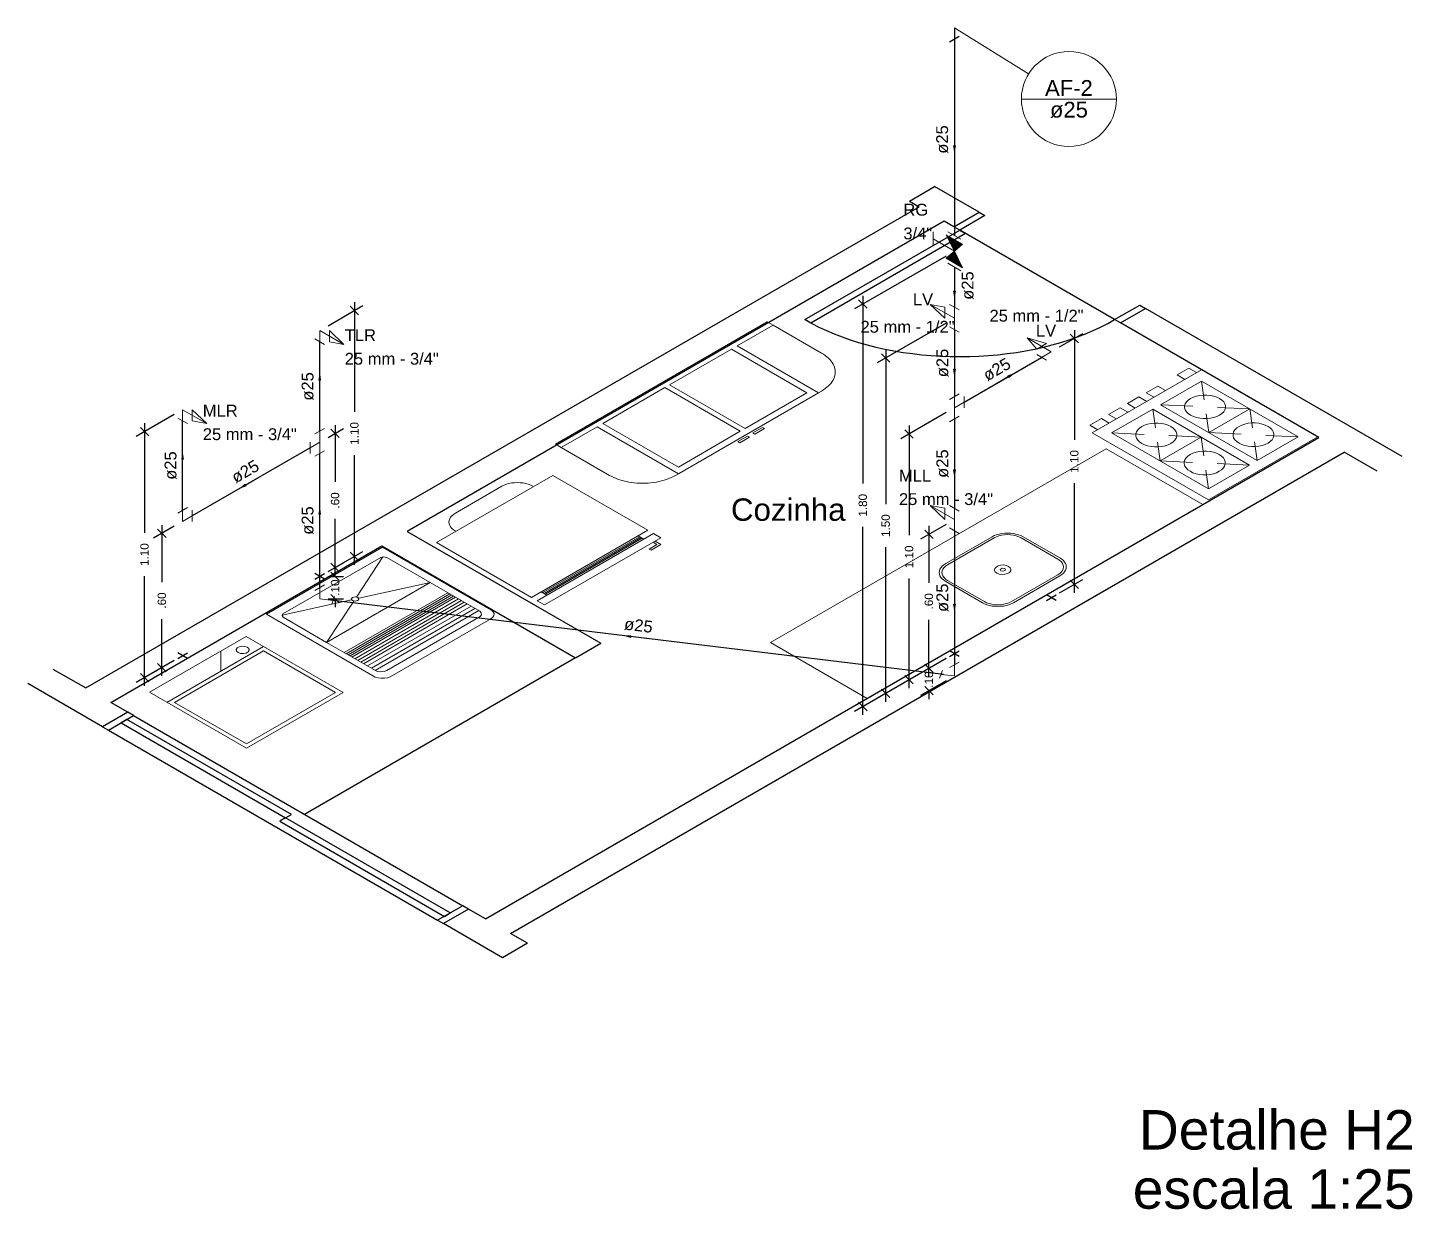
# Model space of a CAD drawing. Header units: inches. Extents: x -21 to 129, y -108 to 34.
# Drawn here: x 32.98 to 39.18, y -60.53 to -55.25 of the extents above; entities that cross this region are included whole.
import ezdxf

# ---------------------------------------------------------------- set-up
doc = ezdxf.new("R2010")
doc.units = ezdxf.units.IN
doc.header["$MEASUREMENT"] = 0
for name, color, linetype, lineweight in [('AF-Colunas', 8, 'Continuous', 30), ('AF-Conexões detalhe', 8, 'Continuous', 20), ('AF-Indicação coluna', 5, 'Continuous', 20), ('AF-Sentido tubo', 8, 'Continuous', 20), ('AF-Textos coluna', 7, 'Continuous', 20), ('AF-Textos conexão', 7, 'Continuous', 20), ('AF-Textos tubo', 7, 'Continuous', 20), ('AF-Tubos detalhe', 170, 'Continuous', 30), ('DI-Títulos', 3, 'Continuous', 30), ('Simbolos', 8, 'Continuous', 20), ('xcota', 1, 'Continuous', 30), ('xEIXO', 3, 'Continuous', 30), ('XJANELAS E PORTAS', 4, 'Continuous', 30), ('xMOVEIS', 253, 'Continuous', 20), ('XPAREDE', 7, 'Continuous', 30), ('xPISO', 4, 'Continuous', 30), ('xTEXTO', 7, 'Continuous', 20)]:
    doc.layers.add(name, color=color, linetype=linetype, lineweight=lineweight)
doc.styles.add('Arial', font='arial.ttf')
doc.dimstyles.new('cota-25', dxfattribs={"dimtxt": 0.0375, "dimasz": 0.0375, "dimexe": 0.0375, "dimexo": 0.0375, "dimgap": 0.05, "dimtad": 0, "dimzin": 4, "dimdsep": 46, "dimtxsty": 'Arial', "dimblk": 'OBLIQUE', "dimcen": 0.0375, "dimdle": 0.0375, "dimclrd": 256, "dimclrt": 4, "dimadec": 0, "dimazin": 1, "dimtfac": 1, "dimtix": 1, "dimtofl": 0, "dimtmove": 0, "dimatfit": 3, "dimfxl": 0, "dimtolj": 1, "dimtzin": 0, "dimlwd": -1, "dimarcsym": 0})

# ---------------------------------------------------------------- blocks, each defined once
blk = doc.blocks.new('_Closed')
at = {"color": 0, "linetype": 'ByBlock', "lineweight": -2}
for p, q in [((-1, 0.166667), (0, 0)), ((-1, 0.166667), (-1, -0.166667)), ((0, 0), (-1, -0.166667)), ((0, 0), (-1, 0))]:
    blk.add_line(p, q, dxfattribs=at)
blk = doc.blocks.new('_Oblique')
at = {"color": 0, "linetype": 'ByBlock', "lineweight": -2}
blk.add_line((-0.5, -0.5), (0.5, 0.5), dxfattribs=at)
blk = doc.blocks.new('*D14')
at = {"layer": 'Defpoints', "color": 0, "transparency": 16777216}
for p in [(34.2889, -57.7003), (34.358, -57.7003), (34.2889, -57.8003)]:
    blk.add_point(p, dxfattribs=at)
at = {"layer": 'xcota', "transparency": 16777216}
for p, q in [((34.358, -57.7003), (34.358, -57.6628)), ((34.358, -57.8003), (34.358, -57.8378))]:
    blk.add_line(p, q, dxfattribs=at)
at = {"layer": 'xcota', "color": 0, "lineweight": -2, "transparency": 16777216}
for p, q in [((34.3264, -57.7003), (34.3955, -57.7003)), ((34.3264, -57.8003), (34.3955, -57.8003))]:
    blk.add_line(p, q, dxfattribs=at)
at = {"layer": 'xcota', "transparency": 16777216, "xscale": 0.0375, "yscale": 0.0375, "zscale": 0.0375}
for p, rotation in [((34.358, -57.7003), 270), ((34.358, -57.8003), 90)]:
    blk.add_blockref('_Oblique', p, dxfattribs=dict(at, rotation=rotation))
at = {"layer": 'xcota', "color": 4, "transparency": 16777216, "insert": (34.358, -57.7503), "char_height": 0.0375, "attachment_point": 5, "rotation": 90, "style": 'Arial'}
blk.add_mtext('\\A1;.10', dxfattribs=at)
blk = doc.blocks.new('*D15')
at = {"layer": 'Defpoints', "color": 0, "transparency": 16777216}
for p in [(34.2889, -57.1003), (34.358, -57.0604), (34.2889, -57.7003)]:
    blk.add_point(p, dxfattribs=at)
at = {"layer": 'xcota', "color": 0, "lineweight": -2, "transparency": 16777216}
for p, q in [((34.3264, -57.0787), (34.3955, -57.0388)), ((34.3264, -57.6787), (34.3955, -57.6388))]:
    blk.add_line(p, q, dxfattribs=at)
at = {"layer": 'xcota', "transparency": 16777216}
for p, q in [((34.358, -57.0229), (34.358, -57.2776)), ((34.358, -57.6979), (34.358, -57.4432))]:
    blk.add_line(p, q, dxfattribs=at)
at = {"layer": 'xcota', "transparency": 16777216, "xscale": 0.0375, "yscale": 0.0375, "zscale": 0.0375}
for p, rotation in [((34.358, -57.0604), 90), ((34.358, -57.6604), 270)]:
    blk.add_blockref('_Oblique', p, dxfattribs=dict(at, rotation=rotation))
at = {"layer": 'xcota', "color": 4, "transparency": 16777216, "insert": (34.358, -57.3604), "char_height": 0.0375, "attachment_point": 5, "rotation": 90, "style": 'Arial'}
blk.add_mtext('\\A1;.60', dxfattribs=at)
blk = doc.blocks.new('*D16')
at = {"layer": 'Defpoints', "color": 0, "transparency": 16777216}
for p in [(34.4443, -56.5106), (34.2889, -56.6003), (34.2889, -57.7003)]:
    blk.add_point(p, dxfattribs=at)
at = {"layer": 'xcota', "color": 0, "lineweight": -2, "transparency": 16777216}
for p, q in [((34.3264, -56.5787), (34.4818, -56.4889)), ((34.3264, -57.6787), (34.4818, -57.5889))]:
    blk.add_line(p, q, dxfattribs=at)
at = {"layer": 'xcota', "transparency": 16777216}
for p, q in [((34.4443, -56.4731), (34.4443, -56.9637)), ((34.4443, -57.6481), (34.4443, -57.1575))]:
    blk.add_line(p, q, dxfattribs=at)
at = {"layer": 'xcota', "transparency": 16777216, "xscale": 0.0375, "yscale": 0.0375, "zscale": 0.0375}
for p, rotation in [((34.4443, -56.5106), 90), ((34.4443, -57.6106), 270)]:
    blk.add_blockref('_Oblique', p, dxfattribs=dict(at, rotation=rotation))
at = {"layer": 'xcota', "color": 4, "transparency": 16777216, "insert": (34.4443, -57.0606), "char_height": 0.0375, "attachment_point": 5, "rotation": 90, "style": 'Arial'}
blk.add_mtext('\\A1;1.10', dxfattribs=at)
blk = doc.blocks.new('*D17')
at = {"layer": 'Defpoints', "color": 0, "transparency": 16777216}
for p in [(33.6757, -57.4543), (33.5826, -57.5081), (33.6757, -58.0543)]:
    blk.add_point(p, dxfattribs=at)
at = {"layer": 'xcota', "color": 0, "lineweight": -2, "transparency": 16777216}
for p, q in [((33.6382, -57.476), (33.5451, -57.5298)), ((33.6382, -58.076), (33.5451, -58.1298))]:
    blk.add_line(p, q, dxfattribs=at)
at = {"layer": 'xcota', "transparency": 16777216}
for p, q in [((33.5826, -57.4706), (33.5826, -57.7253)), ((33.5826, -58.1456), (33.5826, -57.8909))]:
    blk.add_line(p, q, dxfattribs=at)
at = {"layer": 'xcota', "transparency": 16777216, "xscale": 0.0375, "yscale": 0.0375, "zscale": 0.0375}
for p, rotation in [((33.5826, -57.5081), 90), ((33.5826, -58.1081), 270)]:
    blk.add_blockref('_Oblique', p, dxfattribs=dict(at, rotation=rotation))
at = {"layer": 'xcota', "color": 4, "transparency": 16777216, "insert": (33.5826, -57.8081), "char_height": 0.0375, "attachment_point": 5, "rotation": 90, "style": 'Arial'}
blk.add_mtext('\\A1;.60', dxfattribs=at)
blk = doc.blocks.new('*D18')
at = {"layer": 'Defpoints', "color": 0, "transparency": 16777216}
for p in [(33.6757, -56.9543), (33.5053, -57.0528), (33.6757, -58.0543)]:
    blk.add_point(p, dxfattribs=at)
at = {"layer": 'xcota', "color": 0, "lineweight": -2, "transparency": 16777216}
for p, q in [((33.6382, -56.976), (33.4678, -57.0744)), ((33.6382, -58.076), (33.4678, -58.1744))]:
    blk.add_line(p, q, dxfattribs=at)
at = {"layer": 'xcota', "transparency": 16777216}
for p, q in [((33.5053, -57.0153), (33.5053, -57.5059)), ((33.5053, -58.1902), (33.5053, -57.6996))]:
    blk.add_line(p, q, dxfattribs=at)
at = {"layer": 'xcota', "transparency": 16777216, "xscale": 0.0375, "yscale": 0.0375, "zscale": 0.0375}
for p, rotation in [((33.5053, -57.0528), 90), ((33.5053, -58.1527), 270)]:
    blk.add_blockref('_Oblique', p, dxfattribs=dict(at, rotation=rotation))
at = {"layer": 'xcota', "color": 4, "transparency": 16777216, "insert": (33.5053, -57.6027), "char_height": 0.0375, "attachment_point": 5, "rotation": 90, "style": 'Arial'}
blk.add_mtext('\\A1;1.10', dxfattribs=at)
blk = doc.blocks.new('*D19')
at = {"layer": 'Defpoints', "color": 0, "transparency": 16777216}
for p in [(37.6655, -56.6359), (37.562, -56.6956), (37.562, -57.7956)]:
    blk.add_point(p, dxfattribs=at)
at = {"layer": 'xcota', "color": 0, "lineweight": -2, "transparency": 16777216}
for p, q in [((37.5995, -56.6739), (37.703, -56.6142)), ((37.5995, -57.7739), (37.703, -57.7142))]:
    blk.add_line(p, q, dxfattribs=at)
at = {"layer": 'xcota', "transparency": 16777216}
for p, q in [((37.6655, -56.5984), (37.6655, -57.089)), ((37.6655, -57.7734), (37.6655, -57.2827))]:
    blk.add_line(p, q, dxfattribs=at)
at = {"layer": 'xcota', "transparency": 16777216, "xscale": 0.0375, "yscale": 0.0375, "zscale": 0.0375}
for p, rotation in [((37.6655, -56.6359), 90), ((37.6655, -57.7359), 270)]:
    blk.add_blockref('_Oblique', p, dxfattribs=dict(at, rotation=rotation))
at = {"layer": 'xcota', "color": 4, "transparency": 16777216, "insert": (37.6655, -57.1859), "char_height": 0.0375, "attachment_point": 5, "rotation": 90, "style": 'Arial'}
blk.add_mtext('\\A1;1.10', dxfattribs=at)
blk = doc.blocks.new('*D20')
at = {"layer": 'Defpoints', "color": 0, "transparency": 16777216}
for p in [(37.1289, -58.0455), (37.0146, -58.1115), (37.1289, -58.1456)]:
    blk.add_point(p, dxfattribs=at)
at = {"layer": 'xcota', "color": 0, "lineweight": -2, "transparency": 16777216}
for p, q in [((37.0914, -58.0672), (36.9771, -58.1332)), ((37.0914, -58.1673), (36.9771, -58.2333))]:
    blk.add_line(p, q, dxfattribs=at)
at = {"layer": 'xcota', "transparency": 16777216}
for p, q in [((37.0146, -58.1115), (37.0146, -58.074)), ((37.0146, -58.2116), (37.0146, -58.2491))]:
    blk.add_line(p, q, dxfattribs=at)
at = {"layer": 'xcota', "transparency": 16777216, "xscale": 0.0375, "yscale": 0.0375, "zscale": 0.0375}
for p, rotation in [((37.0146, -58.1115), 270), ((37.0146, -58.2116), 90)]:
    blk.add_blockref('_Oblique', p, dxfattribs=dict(at, rotation=rotation))
at = {"layer": 'xcota', "color": 4, "transparency": 16777216, "insert": (37.0146, -58.1616), "char_height": 0.0375, "attachment_point": 5, "rotation": 90, "style": 'Arial'}
blk.add_mtext('\\A1;.10', dxfattribs=at)
blk = doc.blocks.new('*D21')
at = {"layer": 'Defpoints', "color": 0, "transparency": 16777216}
for p in [(37.1289, -57.4456), (37.0146, -57.5116), (37.1289, -58.0455)]:
    blk.add_point(p, dxfattribs=at)
at = {"layer": 'xcota', "color": 0, "lineweight": -2, "transparency": 16777216}
for p, q in [((37.0914, -57.4673), (36.9771, -57.5333)), ((37.0914, -58.0672), (36.9771, -58.1332))]:
    blk.add_line(p, q, dxfattribs=at)
at = {"layer": 'xcota', "transparency": 16777216}
for p, q in [((37.0146, -57.4741), (37.0146, -57.7288)), ((37.0146, -58.149), (37.0146, -57.8944))]:
    blk.add_line(p, q, dxfattribs=at)
at = {"layer": 'xcota', "transparency": 16777216, "xscale": 0.0375, "yscale": 0.0375, "zscale": 0.0375}
for p, rotation in [((37.0146, -57.5116), 90), ((37.0146, -58.1115), 270)]:
    blk.add_blockref('_Oblique', p, dxfattribs=dict(at, rotation=rotation))
at = {"layer": 'xcota', "color": 4, "transparency": 16777216, "insert": (37.0146, -57.8116), "char_height": 0.0375, "attachment_point": 5, "rotation": 90, "style": 'Arial'}
blk.add_mtext('\\A1;.60', dxfattribs=at)
blk = doc.blocks.new('*D22')
at = {"layer": 'Defpoints', "color": 0, "transparency": 16777216}
for p in [(37.1289, -56.9456), (36.9261, -57.0627), (37.1287, -58.0457)]:
    blk.add_point(p, dxfattribs=at)
at = {"layer": 'xcota', "color": 0, "lineweight": -2, "transparency": 16777216}
for p, q in [((37.0914, -56.9673), (36.8886, -57.0844)), ((37.0912, -58.0673), (36.8886, -58.1843))]:
    blk.add_line(p, q, dxfattribs=at)
at = {"layer": 'xcota', "transparency": 16777216}
for p, q in [((36.9261, -57.0252), (36.9261, -57.5158)), ((36.9261, -58.2002), (36.9261, -57.7096))]:
    blk.add_line(p, q, dxfattribs=at)
at = {"layer": 'xcota', "transparency": 16777216, "xscale": 0.0375, "yscale": 0.0375, "zscale": 0.0375}
for p, rotation in [((36.9261, -57.0627), 90), ((36.9261, -58.1627), 270)]:
    blk.add_blockref('_Oblique', p, dxfattribs=dict(at, rotation=rotation))
at = {"layer": 'xcota', "color": 4, "transparency": 16777216, "insert": (36.9261, -57.6127), "char_height": 0.0375, "attachment_point": 5, "rotation": 90, "style": 'Arial'}
blk.add_mtext('\\A1;1.10', dxfattribs=at)
blk = doc.blocks.new('*D23')
at = {"layer": 'Defpoints', "color": 0, "transparency": 16777216}
for p in [(37.1289, -56.5456), (36.8214, -56.7232), (37.1287, -58.0457)]:
    blk.add_point(p, dxfattribs=at)
at = {"layer": 'xcota', "color": 0, "lineweight": -2, "transparency": 16777216}
for p, q in [((37.0914, -56.5673), (36.7839, -56.7449)), ((37.0912, -58.0673), (36.7839, -58.2448))]:
    blk.add_line(p, q, dxfattribs=at)
at = {"layer": 'xcota', "transparency": 16777216}
for p, q in [((36.8214, -56.6857), (36.8214, -57.3763)), ((36.8214, -58.2607), (36.8214, -57.5701))]:
    blk.add_line(p, q, dxfattribs=at)
at = {"layer": 'xcota', "transparency": 16777216, "xscale": 0.0375, "yscale": 0.0375, "zscale": 0.0375}
for p, rotation in [((36.8214, -56.7232), 90), ((36.8214, -58.2232), 270)]:
    blk.add_blockref('_Oblique', p, dxfattribs=dict(at, rotation=rotation))
at = {"layer": 'xcota', "color": 4, "transparency": 16777216, "insert": (36.8214, -57.4732), "char_height": 0.0375, "attachment_point": 5, "rotation": 90, "style": 'Arial'}
blk.add_mtext('\\A1;1.50', dxfattribs=at)
blk = doc.blocks.new('*D24')
at = {"layer": 'Defpoints', "color": 0, "transparency": 16777216}
for p in [(37.1287, -56.2455), (36.7191, -56.482), (37.129, -58.0456)]:
    blk.add_point(p, dxfattribs=at)
at = {"layer": 'xcota', "color": 0, "lineweight": -2, "transparency": 16777216}
for p, q in [((37.0912, -56.2672), (36.6816, -56.5037)), ((37.0915, -58.0672), (36.6816, -58.3039))]:
    blk.add_line(p, q, dxfattribs=at)
at = {"layer": 'xcota', "transparency": 16777216}
for p, q in [((36.7191, -56.4445), (36.7191, -57.2853)), ((36.7191, -58.3197), (36.7191, -57.479))]:
    blk.add_line(p, q, dxfattribs=at)
at = {"layer": 'xcota', "transparency": 16777216, "xscale": 0.0375, "yscale": 0.0375, "zscale": 0.0375}
for p, rotation in [((36.7191, -56.482), 90), ((36.7191, -58.2822), 270)]:
    blk.add_blockref('_Oblique', p, dxfattribs=dict(at, rotation=rotation))
at = {"layer": 'xcota', "color": 4, "transparency": 16777216, "insert": (36.7191, -57.3821), "char_height": 0.0375, "attachment_point": 5, "rotation": 90, "style": 'Arial'}
blk.add_mtext('\\A1;1.80', dxfattribs=at)

msp = doc.modelspace()

# ---------------------------------------------------------------- hatches: boundary and pattern name
at = {"layer": 'Simbolos', "linetype": 'Continuous'}
for points in [[(37.1653, -56.2141), (37.0925, -56.1721), (37.1287, -56.2455)], [(37.1287, -56.2455), (37.1653, -56.3191), (37.0925, -56.2771)]]:
    msp.add_hatch(color=256, dxfattribs=at).paths.add_polyline_path(points)

# ---------------------------------------------------------------- linework, layer by layer
at = {"layer": 'AF-Colunas', "linetype": 'Continuous'}
for p, q in [((37.1288, -55.2456), (37.1288, -55.2956)), ((37.1072, -55.3081), (37.1505, -55.2831))]:
    msp.add_line(p, q, dxfattribs=at)
at = {"layer": 'AF-Conexões detalhe', "linetype": 'Continuous'}
for p, q in [((37.1289, -56.5456), (37.0207, -56.4831)), ((37.0856, -56.4956), (37.0207, -56.4831)), ((37.0856, -56.5456), (37.0207, -56.4831)), ((37.0856, -56.4956), (37.0856, -56.5456)), ((37.1506, -56.5081), (37.1073, -56.4831)), ((37.1289, -56.5456), (37.1289, -56.4956)), ((37.1289, -56.5456), (37.1289, -56.5956)), ((34.2889, -56.6003), (34.2889, -56.6503)), ((34.2889, -56.6003), (34.3971, -56.6628)), ((34.3322, -56.6003), (34.3322, -56.6503)), ((34.3322, -56.6003), (34.3971, -56.6628)), ((37.1506, -56.6081), (37.1073, -56.5831)), ((34.3105, -56.6628), (34.2672, -56.6378)), ((34.3322, -56.6503), (34.3971, -56.6628)), ((37.562, -56.6956), (37.4538, -56.6331)), ((37.4972, -56.683), (37.4538, -56.6331)), ((37.5405, -56.658), (37.4538, -56.6331)), ((37.4972, -56.683), (37.5405, -56.658)), ((37.4971, -56.7081), (37.5404, -56.7331)), ((37.562, -56.6956), (37.5187, -56.7206)), ((37.1073, -56.9081), (37.1506, -56.8831)), ((37.1289, -56.9456), (37.1289, -56.8956)), ((37.1289, -56.9456), (37.1722, -56.9206)), ((37.1722, -56.8956), (37.1722, -56.9456)), ((33.6974, -57.0168), (33.6541, -56.9918)), ((33.6757, -56.9543), (33.6757, -57.0043)), ((33.6757, -56.9543), (33.784, -57.0168)), ((33.719, -56.9543), (33.719, -57.0043)), ((33.719, -56.9543), (33.784, -57.0168)), ((37.1073, -57.0081), (37.1506, -56.9831)), ((37.1289, -56.9456), (37.1289, -56.9956)), ((33.719, -57.0043), (33.784, -57.0168)), ((34.2672, -57.0628), (34.3105, -57.0378)), ((34.2889, -57.1003), (34.2889, -57.0503)), ((34.2456, -57.1003), (34.2456, -57.1503)), ((34.2889, -57.1003), (34.2456, -57.1253)), ((34.2889, -57.1003), (34.2889, -57.1503)), ((34.2672, -57.1628), (34.3105, -57.1378)), ((33.6541, -57.4168), (33.6974, -57.3918)), ((33.6757, -57.4543), (33.6757, -57.4043)), ((33.719, -57.4043), (33.719, -57.4543)), ((37.1289, -57.4456), (37.0207, -57.3831)), ((37.0856, -57.3956), (37.0207, -57.3831)), ((37.0856, -57.4456), (37.0207, -57.3831)), ((37.0856, -57.3956), (37.0856, -57.4456)), ((37.1506, -57.4081), (37.1073, -57.3831)), ((37.1289, -57.4456), (37.1289, -57.3956)), ((33.6757, -57.4543), (33.719, -57.4293)), ((37.1506, -57.5081), (37.1073, -57.4831)), ((37.1289, -57.4456), (37.1289, -57.4956)), ((34.2672, -57.7628), (34.3105, -57.7378)), ((34.2889, -57.8003), (34.2889, -57.7503)), ((34.2889, -57.8003), (34.3488, -57.8076)), ((34.3551, -57.7903), (34.3425, -57.8249)), ((37.1073, -58.1081), (37.1506, -58.0831)), ((37.1289, -58.1456), (37.1289, -58.0956)), ((37.0627, -58.1557), (37.0753, -58.1211)), ((37.1289, -58.1456), (37.069, -58.1384))]:
    msp.add_line(p, q, dxfattribs=at)
at = {"layer": 'AF-Indicação coluna'}
for p, q in [((37.1288, -55.2456), (37.4607, -55.4523)), ((37.4286, -55.5646), (37.8536, -55.5646))]:
    msp.add_line(p, q, dxfattribs=at)
msp.add_circle((37.6411, -55.5646), 0.2125, dxfattribs=at)
at = {"layer": 'AF-Sentido tubo'}
for points in [[(37.1289, -55.7736), (37.1289, -55.6927)], [(37.1289, -56.4236), (37.1289, -56.3427)], [(37.1289, -56.7736), (37.1289, -56.6927)], [(37.3697, -56.8066), (37.2996, -56.8471)], [(34.2889, -56.8224), (34.2889, -56.9033)], [(33.6757, -57.1764), (33.6757, -57.2573)], [(37.1289, -57.2236), (37.1289, -57.1427)], [(33.9581, -57.2913), (34.0282, -57.2509)], [(34.2889, -57.4224), (34.2889, -57.5033)], [(37.1289, -57.8236), (37.1289, -57.7427)], [(35.6811, -57.9696), (35.7615, -57.9794)]]:
    msp.add_lwpolyline(points, dxfattribs=at)
at = {"layer": 'AF-Tubos detalhe'}
for p, q in [((37.1288, -55.2956), (37.1289, -56.1749)), ((37.1289, -56.3164), (37.1289, -56.4956)), ((37.1289, -56.5956), (37.1289, -56.8956)), ((34.2889, -57.0503), (34.2889, -56.6503)), ((37.1722, -56.9206), (37.5187, -56.7206)), ((33.6757, -57.4043), (33.6757, -57.0043)), ((37.1289, -56.9956), (37.1289, -57.3956)), ((34.2456, -57.1253), (33.719, -57.4293)), ((34.2889, -57.7503), (34.2889, -57.1503)), ((37.1289, -57.4956), (37.1289, -58.0956)), ((37.0793, -58.1396), (34.3385, -57.8064))]:
    msp.add_line(p, q, dxfattribs=at)
at = {"layer": 'Simbolos'}
for p, q in [((37.0337, -56.2221), (37.0337, -56.1591)), ((37.1653, -56.2141), (37.0925, -56.1721)), ((37.0925, -56.1721), (37.1289, -56.2456)), ((37.1582, -56.1918), (37.0999, -56.1581)), ((37.1287, -56.2455), (37.0337, -56.1906)), ((37.0925, -56.2771), (37.1287, -56.2455)), ((37.1653, -56.2141), (37.1287, -56.2455)), ((37.1653, -56.3191), (37.1287, -56.2455)), ((37.1653, -56.3191), (37.0925, -56.2771)), ((37.1582, -56.3333), (37.0999, -56.2996))]:
    msp.add_line(p, q, dxfattribs=at)
at = {"layer": 'xEIXO'}
for p, q in [((34.2668, -57.7131), (34.3105, -57.6878)), ((34.3105, -57.7128), (34.2673, -57.6878)), ((37.5404, -57.8081), (37.5836, -57.7831)), ((37.5836, -57.8081), (37.5404, -57.7831)), ((33.6536, -58.0671), (33.6974, -58.0418)), ((33.6974, -58.0668), (33.6541, -58.0418)), ((37.1069, -58.0583), (37.1506, -58.0331)), ((37.1506, -58.0581), (37.1074, -58.0331))]:
    msp.add_line(p, q, dxfattribs=at)
at = {"layer": 'XJANELAS E PORTAS'}
for p, q in [((33.4562, -58.3231), (34.9289, -59.1733)), ((33.3437, -58.3881), (34.8164, -59.2383))]:
    msp.add_line(p, q, dxfattribs=at)
for points in [[(37.2394, -56.0713), (37.2654, -56.0863), (37.1529, -56.1513), (37.1269, -56.1363)], [(37.8717, -56.5663), (37.8457, -56.5513), (37.9582, -56.4863), (37.9842, -56.5013)], [(36.4599, -56.5513), (36.4907, -56.5686), (36.5229, -56.5848), (36.5562, -56.6001), (36.5907, -56.6148), (36.6264, -56.6286), (36.6629, -56.6413), (36.7004, -56.6531), (36.7387, -56.6641), (36.7779, -56.6741), (36.8177, -56.6831), (36.8582, -56.6908), (36.8992, -56.6978), (36.9407, -56.7036), (36.9827, -56.7086), (37.0249, -56.7123), (37.0674, -56.7148), (37.1102, -56.7166), (37.1529, -56.7171), (37.1957, -56.7166), (37.2382, -56.7148), (37.2807, -56.7123), (37.3229, -56.7086), (37.3649, -56.7036), (37.4064, -56.6978), (37.4474, -56.6908), (37.4879, -56.6831), (37.5279, -56.6741), (37.5669, -56.6641), (37.6054, -56.6531), (37.6429, -56.6413), (37.6794, -56.6286), (37.7149, -56.6148), (37.7494, -56.6001), (37.7827, -56.5848), (37.8149, -56.5686), (37.8457, -56.5513)], [(33.3177, -58.3731), (33.3437, -58.3881), (33.4562, -58.3231), (33.4302, -58.3081)], [(34.9549, -59.1883), (34.9289, -59.1733), (34.8164, -59.2383), (34.8422, -59.2533)]]:
    msp.add_lwpolyline(points, dxfattribs=at)
for points in [[(37.1529, -56.1513), (37.1789, -56.1663), (36.4857, -56.5666), (36.4597, -56.5516), (37.1529, -56.1513), (37.1529, -56.1513)], [(33.3999, -58.3556), (34.1364, -58.7808), (34.1624, -58.7658), (33.4259, -58.3406), (33.3999, -58.3556), (33.3999, -58.3556)], [(34.1104, -58.7958), (34.8467, -59.2208), (34.8727, -59.2058), (34.1364, -58.7808), (34.1104, -58.7958), (34.1104, -58.7958)]]:
    msp.add_lwpolyline(points, close=True, dxfattribs=at)
at = {"layer": 'xMOVEIS'}
for p, q in [((35.3437, -57.1083), (36.2917, -56.5611)), ((36.3177, -56.5761), (36.2917, -56.5611)), ((36.3177, -56.5761), (36.1574, -56.6686)), ((36.3177, -56.5761), (36.5342, -56.7011)), ((36.1314, -56.6836), (35.8542, -56.8436)), ((36.4692, -56.8786), (36.1314, -56.6836)), ((36.5212, -56.8786), (36.1574, -56.6686)), ((38.2342, -56.7761), (37.7457, -57.0581)), ((38.1777, -56.7686), (38.1259, -56.7986)), ((38.1604, -56.8186), (38.1259, -56.7986)), ((38.2124, -56.7886), (38.1777, -56.7686)), ((38.7542, -57.0763), (38.2342, -56.7761)), ((35.8329, -56.8558), (35.5559, -57.0158)), ((36.1707, -57.0508), (35.8329, -56.8558)), ((36.1919, -57.0386), (35.8542, -56.8436)), ((36.5212, -56.8786), (36.5342, -56.8711)), ((38.0384, -56.8491), (37.9864, -56.8791)), ((38.0729, -56.8691), (38.0384, -56.8491)), ((38.2342, -56.8261), (38.0504, -56.9321)), ((38.6672, -57.0761), (38.2342, -56.8261)), ((38.2342, -56.8261), (38.2462, -56.9101)), ((36.5212, -56.8786), (35.8937, -57.2408)), ((36.1919, -57.0386), (36.4692, -56.8786)), ((37.9547, -56.8973), (37.9029, -56.9273)), ((37.9374, -56.9473), (37.9029, -56.9273)), ((37.9894, -56.9173), (37.9547, -56.8973)), ((38.0209, -56.8991), (37.9864, -56.8791)), ((38.0504, -56.9321), (38.4834, -57.1821)), ((38.1959, -56.9391), (38.0504, -56.9321)), ((37.7872, -56.9941), (37.7352, -57.0241)), ((37.8219, -57.0141), (37.7872, -56.9941)), ((37.8707, -56.9458), (37.8189, -56.9758)), ((37.8534, -56.9958), (37.8189, -56.9758)), ((38.0159, -56.9521), (37.8322, -57.0581)), ((37.9054, -56.9658), (37.8707, -56.9458)), ((38.0159, -56.9521), (38.4489, -57.2021)), ((38.0159, -56.9521), (38.0284, -57.0358)), ((38.2552, -56.9733), (38.2669, -57.0571)), ((38.2669, -57.0571), (38.4507, -56.9511)), ((38.4507, -56.9511), (38.3054, -56.9443)), ((38.4627, -57.0351), (38.4507, -56.9511)), ((35.3697, -57.1233), (35.5299, -57.0308)), ((35.8937, -57.2408), (35.5299, -57.0308)), ((35.8937, -57.2108), (35.5559, -57.0158)), ((35.8937, -57.2108), (36.1707, -57.0508)), ((37.7699, -57.0441), (37.7352, -57.0241)), ((38.2669, -57.0571), (38.4124, -57.0641)), ((35.3437, -57.1083), (35.3697, -57.1233)), ((38.2657, -57.3583), (37.7457, -57.0581)), ((38.2652, -57.3081), (37.8322, -57.0581)), ((37.9777, -57.0651), (37.8322, -57.0581)), ((38.0369, -57.0993), (38.0487, -57.1831)), ((38.0487, -57.1831), (38.2324, -57.0771)), ((38.2324, -57.0771), (38.0877, -57.0701)), ((38.2449, -57.1608), (38.2324, -57.0771)), ((38.2657, -57.3583), (38.7542, -57.0763)), ((38.4834, -57.1821), (38.4717, -57.0983)), ((38.4834, -57.1821), (38.6672, -57.0761)), ((38.5219, -57.0693), (38.6672, -57.0761)), ((35.3697, -57.1233), (35.5862, -57.2483)), ((37.8072, -57.1291), (36.3059, -57.9958)), ((38.2402, -57.3791), (37.8072, -57.1291)), ((35.8937, -57.2408), (35.8807, -57.2483)), ((38.0487, -57.1831), (38.1942, -57.1901)), ((38.2652, -57.3081), (38.2537, -57.2243)), ((38.2652, -57.3081), (38.4489, -57.2021)), ((38.3042, -57.1951), (38.4489, -57.2021)), ((34.8119, -57.5488), (35.3319, -57.2486)), ((34.8959, -57.4173), (35.1042, -57.2971)), ((35.3319, -57.2486), (35.7564, -57.4936)), ((35.2364, -57.7938), (34.8119, -57.5488)), ((34.8987, -57.4988), (34.8959, -57.4973)), ((35.7564, -57.4936), (35.2364, -57.7938)), ((35.7824, -57.5086), (35.2624, -57.8088)), ((35.7199, -57.5226), (35.2867, -57.7728)), ((35.7262, -57.5261), (35.2927, -57.7763)), ((35.8152, -57.5276), (35.2952, -57.8278)), ((35.7322, -57.5296), (35.2987, -57.7798)), ((35.7132, -57.5186), (35.7392, -57.5336)), ((35.7979, -57.5576), (35.7807, -57.5476)), ((35.7824, -57.5086), (35.8152, -57.5276)), ((35.7892, -57.5426), (35.8152, -57.5576)), ((37.2974, -57.5228), (37.0897, -57.6428)), ((37.3062, -57.5278), (37.0982, -57.6478)), ((37.5919, -57.6228), (37.4274, -57.5278)), ((37.6007, -57.6178), (37.4359, -57.5228)), ((34.0504, -57.8696), (34.5699, -57.5696)), ((34.5717, -57.6131), (34.4534, -57.7923)), ((34.5699, -57.5696), (35.0574, -57.8511)), ((35.7632, -57.5776), (35.7979, -57.5576)), ((35.7719, -57.5826), (35.7632, -57.5776)), ((35.8152, -57.5576), (35.7719, -57.5826)), ((34.4639, -57.7978), (34.7829, -57.7276)), ((37.0897, -57.7228), (37.2542, -57.8178)), ((37.0982, -57.7178), (37.2629, -57.8128)), ((37.3842, -57.8128), (37.5919, -57.6928)), ((37.3927, -57.8178), (37.6007, -57.6978)), ((34.8622, -57.7733), (34.3989, -58.0408)), ((34.8709, -57.7783), (34.4074, -58.0458)), ((34.8794, -57.7833), (34.4162, -58.0508)), ((34.8882, -57.7883), (34.4249, -58.0558)), ((34.8969, -57.7933), (34.4334, -58.0608)), ((35.3057, -57.7838), (35.2797, -57.7688)), ((34.1204, -57.8731), (34.4317, -57.8048)), ((34.4414, -57.8108), (34.3197, -57.9951)), ((34.9099, -57.8008), (34.4464, -58.0683)), ((34.9229, -57.8083), (34.4594, -58.0758)), ((34.9359, -57.8158), (34.4724, -58.0833)), ((34.9489, -57.8233), (34.4854, -58.0908)), ((34.9662, -57.8333), (34.5027, -58.1008)), ((34.9834, -57.8433), (34.5202, -58.1108)), ((35.0007, -57.8533), (34.5374, -58.1208)), ((35.2952, -57.8278), (35.2624, -57.8088)), ((34.5369, -58.1506), (34.0504, -57.8696)), ((35.0549, -57.8896), (34.6049, -58.1493)), ((33.5272, -58.2186), (33.9602, -57.9686)), ((33.9602, -57.9686), (34.3937, -58.2188)), ((33.8459, -58.0346), (33.8459, -58.1246)), ((34.0382, -58.0336), (34.3589, -58.2188)), ((36.3059, -57.9958), (36.7389, -58.2458)), ((33.5272, -58.2186), (33.9607, -58.4688)), ((33.9607, -58.4688), (34.3937, -58.2188)), ((33.9607, -58.4488), (34.3589, -58.2188)), ((33.6399, -58.2636), (33.9607, -58.4488))]:
    msp.add_line(p, q, dxfattribs=at)
for points in [[(36.5342, -56.8711), (36.5427, -56.8658), (36.5507, -56.8603), (36.5582, -56.8543), (36.5649, -56.8483), (36.5712, -56.8418), (36.5767, -56.8353), (36.5814, -56.8288), (36.5857, -56.8218), (36.5889, -56.8148), (36.5917, -56.8078), (36.5937, -56.8006), (36.5947, -56.7933), (36.5952, -56.7861), (36.5947, -56.7788), (36.5937, -56.7716), (36.5917, -56.7643), (36.5889, -56.7573), (36.5857, -56.7503), (36.5814, -56.7433), (36.5767, -56.7368), (36.5712, -56.7303), (36.5649, -56.7238), (36.5582, -56.7178), (36.5507, -56.7118), (36.5427, -56.7063), (36.5342, -56.7011)], [(38.3154, -56.9041), (38.3032, -56.8981), (38.2894, -56.8936), (38.2744, -56.8903), (38.2584, -56.8888), (38.2424, -56.8888), (38.2267, -56.8903), (38.2117, -56.8936), (38.1979, -56.8981), (38.1857, -56.9041), (38.1752, -56.9111), (38.1672, -56.9191), (38.1617, -56.9278), (38.1589, -56.9371), (38.1589, -56.9461), (38.1617, -56.9553), (38.1672, -56.9641), (38.1752, -56.9721), (38.1857, -56.9791), (38.1979, -56.9851), (38.2117, -56.9896), (38.2267, -56.9928), (38.2424, -56.9943), (38.2584, -56.9943), (38.2744, -56.9928), (38.2894, -56.9896), (38.3032, -56.9851), (38.3154, -56.9791), (38.3257, -56.9721), (38.3337, -56.9641), (38.3392, -56.9553), (38.3419, -56.9461), (38.3419, -56.9371), (38.3392, -56.9278), (38.3337, -56.9191), (38.3257, -56.9111), (38.3154, -56.9041)], [(38.0972, -57.0301), (38.0849, -57.0241), (38.0712, -57.0196), (38.0562, -57.0163), (38.0402, -57.0148), (38.0242, -57.0148), (38.0084, -57.0163), (37.9934, -57.0196), (37.9797, -57.0241), (37.9674, -57.0301), (37.9569, -57.0371), (37.9489, -57.0451), (37.9434, -57.0538), (37.9407, -57.0631), (37.9407, -57.0721), (37.9434, -57.0813), (37.9489, -57.0901), (37.9569, -57.0981), (37.9674, -57.1051), (37.9797, -57.1111), (37.9934, -57.1156), (38.0084, -57.1188), (38.0242, -57.1203), (38.0402, -57.1203), (38.0562, -57.1188), (38.0712, -57.1156), (38.0849, -57.1111), (38.0972, -57.1051), (38.1074, -57.0981), (38.1154, -57.0901), (38.1209, -57.0813), (38.1239, -57.0721), (38.1239, -57.0631), (38.1209, -57.0538), (38.1154, -57.0451), (38.1074, -57.0371), (38.0972, -57.0301)], [(38.5319, -57.0291), (38.5197, -57.0231), (38.5059, -57.0186), (38.4909, -57.0153), (38.4749, -57.0138), (38.4589, -57.0138), (38.4432, -57.0153), (38.4282, -57.0186), (38.4144, -57.0231), (38.4022, -57.0291), (38.3917, -57.0361), (38.3837, -57.0441), (38.3782, -57.0528), (38.3754, -57.0621), (38.3754, -57.0711), (38.3782, -57.0803), (38.3837, -57.0891), (38.3917, -57.0971), (38.4022, -57.1041), (38.4144, -57.1101), (38.4282, -57.1146), (38.4432, -57.1178), (38.4589, -57.1193), (38.4749, -57.1193), (38.4909, -57.1178), (38.5059, -57.1146), (38.5197, -57.1101), (38.5319, -57.1041), (38.5422, -57.0971), (38.5502, -57.0891), (38.5557, -57.0803), (38.5587, -57.0711), (38.5587, -57.0621), (38.5557, -57.0528), (38.5502, -57.0441), (38.5422, -57.0361), (38.5319, -57.0291)], [(38.3137, -57.1551), (38.3014, -57.1491), (38.2877, -57.1446), (38.2727, -57.1413), (38.2567, -57.1398), (38.2407, -57.1398), (38.2249, -57.1413), (38.2099, -57.1446), (38.1962, -57.1491), (38.1839, -57.1551), (38.1734, -57.1621), (38.1654, -57.1701), (38.1602, -57.1788), (38.1572, -57.1881), (38.1572, -57.1971), (38.1602, -57.2063), (38.1654, -57.2151), (38.1734, -57.2231), (38.1839, -57.2301), (38.1962, -57.2361), (38.2099, -57.2406), (38.2249, -57.2438), (38.2407, -57.2453), (38.2567, -57.2453), (38.2727, -57.2438), (38.2877, -57.2406), (38.3014, -57.2361), (38.3137, -57.2301), (38.3239, -57.2231), (38.3322, -57.2151), (38.3374, -57.2063), (38.3404, -57.1971), (38.3404, -57.1881), (38.3374, -57.1788), (38.3322, -57.1701), (38.3239, -57.1621), (38.3137, -57.1551)], [(35.2429, -57.2971), (35.2332, -57.2921), (35.2224, -57.2881), (35.2109, -57.2848), (35.1989, -57.2823), (35.1864, -57.2811), (35.1734, -57.2806), (35.1607, -57.2811), (35.1482, -57.2823), (35.1359, -57.2848), (35.1244, -57.2881), (35.1139, -57.2921), (35.1042, -57.2971)], [(35.5862, -57.2483), (35.5954, -57.2533), (35.6049, -57.2581), (35.6152, -57.2623), (35.6257, -57.2663), (35.6367, -57.2698), (35.6479, -57.2731), (35.6597, -57.2758), (35.6714, -57.2781), (35.6837, -57.2801), (35.6959, -57.2816), (35.7084, -57.2826), (35.7209, -57.2833), (35.7334, -57.2836), (35.7459, -57.2833), (35.7584, -57.2826), (35.7709, -57.2816), (35.7832, -57.2801), (35.7954, -57.2781), (35.8072, -57.2758), (35.8189, -57.2731), (35.8302, -57.2698), (35.8412, -57.2663), (35.8517, -57.2623), (35.8619, -57.2581), (35.8714, -57.2533), (35.8807, -57.2483)], [(34.8959, -57.4173), (34.8874, -57.4228), (34.8804, -57.4291), (34.8747, -57.4356), (34.8707, -57.4426), (34.8682, -57.4498), (34.8672, -57.4573), (34.8682, -57.4648), (34.8707, -57.4721), (34.8747, -57.4791), (34.8804, -57.4856), (34.8874, -57.4918), (34.8959, -57.4973)], [(37.4359, -57.5228), (37.4264, -57.5178), (37.4157, -57.5138), (37.4042, -57.5106), (37.3922, -57.5081), (37.3794, -57.5068), (37.3667, -57.5063), (37.3539, -57.5068), (37.3414, -57.5081), (37.3292, -57.5106), (37.3177, -57.5138), (37.3072, -57.5178), (37.2974, -57.5228)], [(37.4274, -57.5278), (37.4172, -57.5228), (37.4057, -57.5188), (37.3932, -57.5158), (37.3802, -57.5138), (37.3667, -57.5133), (37.3534, -57.5138), (37.3402, -57.5158), (37.3279, -57.5188), (37.3164, -57.5228), (37.3062, -57.5278)], [(34.5884, -57.6156), (34.5752, -57.6128), (34.5617, -57.6153)], [(34.5622, -57.6151), (34.1239, -57.8681)], [(34.3197, -57.9951), (34.7829, -57.7276), (34.5889, -57.6156)], [(37.0897, -57.6428), (37.0812, -57.6483), (37.0739, -57.6546), (37.0684, -57.6611), (37.0642, -57.6681), (37.0617, -57.6753), (37.0609, -57.6828), (37.0617, -57.6903), (37.0642, -57.6976), (37.0684, -57.7046), (37.0739, -57.7111), (37.0812, -57.7173), (37.0897, -57.7228)], [(37.0982, -57.6478), (37.0894, -57.6538), (37.0824, -57.6603), (37.0774, -57.6676), (37.0742, -57.6751), (37.0732, -57.6828), (37.0742, -57.6906), (37.0774, -57.6981), (37.0824, -57.7053), (37.0894, -57.7118), (37.0982, -57.7178)], [(37.3712, -57.6553), (37.3607, -57.6511), (37.3482, -57.6491), (37.3357, -57.6498), (37.3239, -57.6528), (37.3149, -57.6581), (37.3097, -57.6648), (37.3084, -57.6721), (37.3117, -57.6793), (37.3192, -57.6853), (37.3297, -57.6896), (37.3419, -57.6916), (37.3547, -57.6908), (37.3662, -57.6878), (37.3752, -57.6826), (37.3807, -57.6758), (37.3817, -57.6686), (37.3784, -57.6613), (37.3712, -57.6553)], [(37.3537, -57.6653), (37.3419, -57.6636), (37.3332, -57.6686), (37.3364, -57.6753), (37.3482, -57.6771), (37.3569, -57.6721), (37.3537, -57.6653)], [(37.5919, -57.6928), (37.6007, -57.6868), (37.6077, -57.6803), (37.6129, -57.6731), (37.6159, -57.6656), (37.6169, -57.6578), (37.6159, -57.6501), (37.6129, -57.6426), (37.6077, -57.6353), (37.6007, -57.6288), (37.5919, -57.6228)], [(37.6007, -57.6978), (37.6089, -57.6923), (37.6162, -57.6861), (37.6219, -57.6796), (37.6259, -57.6726), (37.6284, -57.6653), (37.6292, -57.6578), (37.6284, -57.6503), (37.6259, -57.6431), (37.6219, -57.6361), (37.6162, -57.6296), (37.6089, -57.6233), (37.6007, -57.6178)], [(34.3197, -57.9951), (34.7829, -57.7276), (35.0054, -57.8561)], [(34.4594, -57.7943), (34.4474, -57.7913), (34.4352, -57.7943), (34.4302, -57.8013), (34.4352, -57.8083), (34.4474, -57.8113), (34.4594, -57.8083), (34.4644, -57.8013), (34.4594, -57.7943)], [(35.0062, -57.8801), (35.0124, -57.8723), (35.0119, -57.8638), (35.0054, -57.8563)], [(35.0549, -57.8896), (35.0637, -57.8828), (35.0684, -57.8748), (35.0689, -57.8663), (35.0652, -57.8583), (35.0574, -57.8511)], [(37.2542, -57.8178), (37.2637, -57.8228), (37.2744, -57.8268), (37.2859, -57.8301), (37.2982, -57.8326), (37.3107, -57.8338), (37.3234, -57.8343), (37.3362, -57.8338), (37.3489, -57.8326), (37.3609, -57.8301), (37.3724, -57.8268), (37.3832, -57.8228), (37.3927, -57.8178)], [(37.2629, -57.8128), (37.2729, -57.8178), (37.2844, -57.8218), (37.2969, -57.8248), (37.3099, -57.8268), (37.3234, -57.8273), (37.3369, -57.8268), (37.3499, -57.8248), (37.3624, -57.8218), (37.3739, -57.8178), (37.3842, -57.8128)], [(34.1242, -57.8681), (34.1209, -57.8756), (34.1257, -57.8826)], [(34.1252, -57.8828), (34.3197, -57.9951)], [(35.0064, -57.8801), (34.5889, -58.1211)], [(33.6052, -58.2636), (34.0382, -58.0136)], [(33.6399, -58.2636), (34.0382, -58.0336)], [(33.9644, -58.0171), (33.9537, -58.0131), (33.9409, -58.0123), (33.9289, -58.0148), (33.9199, -58.0201), (33.9157, -58.0271), (33.9172, -58.0343), (33.9239, -58.0406), (33.9347, -58.0446), (33.9474, -58.0453), (33.9594, -58.0428), (33.9684, -58.0376), (33.9727, -58.0306), (33.9714, -58.0233), (33.9644, -58.0171)], [(34.5384, -58.1213), (34.3197, -57.9951)], [(34.5369, -58.1506), (34.5499, -58.1543), (34.5639, -58.1558), (34.5784, -58.1556), (34.5922, -58.1533), (34.6047, -58.1493)], [(34.5374, -58.1208), (34.5489, -58.1256), (34.5629, -58.1276), (34.5769, -58.1258), (34.5887, -58.1213)]]:
    msp.add_lwpolyline(points, dxfattribs=at)
for points in [[(36.2267, -57.0586), (36.2352, -57.0636), (36.2787, -57.0386), (36.2699, -57.0336), (36.2267, -57.0586), (36.2267, -57.0586)], [(36.1599, -57.0971), (36.1687, -57.1021), (36.2119, -57.0771), (36.2032, -57.0721), (36.1599, -57.0971), (36.1599, -57.0971)]]:
    msp.add_lwpolyline(points, close=True, dxfattribs=at)
at = {"layer": 'XPAREDE'}
for p, q in [((36.9277, -56.0213), (37.0402, -55.9563)), ((37.2394, -56.0713), (37.0402, -55.9563)), ((33.2419, -58.1993), (36.9709, -56.0463)), ((36.9277, -56.0213), (36.9709, -56.0463)), ((37.0837, -56.1113), (34.6799, -57.4991)), ((37.1269, -56.1363), (37.0837, -56.1113)), ((37.1269, -56.1363), (37.2394, -56.0713)), ((37.8717, -56.5663), (37.9842, -56.5013)), ((39.1322, -57.1641), (37.9842, -56.5013)), ((38.7597, -57.0791), (37.8717, -56.5663)), ((35.0307, -59.2321), (38.7597, -57.0791)), ((35.1432, -59.2971), (38.8724, -57.1441)), ((39.0197, -57.2291), (38.8724, -57.1441)), ((34.6799, -57.4991), (35.5464, -57.9993)), ((33.3544, -58.2643), (34.5674, -57.5641)), ((34.5674, -57.5641), (35.4337, -58.0643)), ((35.4337, -58.0643), (35.5464, -57.9993)), ((33.0952, -58.1146), (33.2419, -58.1993)), ((33.3177, -58.3731), (32.9824, -58.1796)), ((33.4302, -58.3081), (33.3544, -58.2643)), ((33.4302, -58.3081), (33.3177, -58.3731)), ((34.9549, -59.1883), (34.8422, -59.2533)), ((35.0307, -59.2321), (34.9549, -59.1883)), ((35.1064, -59.4058), (34.8422, -59.2533)), ((35.2189, -59.3408), (35.1064, -59.4058)), ((35.2189, -59.3408), (35.1432, -59.2971))]:
    msp.add_line(p, q, dxfattribs=at)
at = {"layer": 'xPISO'}
for p, q in [((37.8457, -56.5513), (37.1529, -56.1513)), ((35.4337, -58.0643), (34.2209, -58.7646))]:
    msp.add_line(p, q, dxfattribs=at)

# ---------------------------------------------------------------- block references
at = {"layer": 'AF-Sentido tubo'}
for p, xscale, yscale, zscale, rotation in [((37.1289, -55.7986), 0.02500000000001304, 0.02500000000001304, 0.02500000000001304, 270.0135259155894), ((37.1289, -56.4486), 0.02500000000000568, 0.02500000000000568, 0.02500000000000568, 270), ((34.2889, -56.7974), 0.02500000000000568, 0.02500000000000568, 0.02500000000000568, 90), ((37.1289, -56.7986), 0.02500000000000568, 0.02500000000000568, 0.02500000000000568, 270), ((37.3913, -56.7941), 0.02500000000000337, 0.02500000000000337, 0.02500000000000337, 29.99650804774642), ((33.6757, -57.1514), 0.02500000000000568, 0.02500000000000568, 0.02500000000000568, 90), ((37.1289, -57.2486), 0.02500000000000568, 0.02500000000000568, 0.02500000000000568, 270), ((33.9364, -57.3038), 0.02500000000000337, 0.02500000000000337, 0.02500000000000337, 209.9965080477464), ((34.2889, -57.3974), 0.02500000000000568, 0.02500000000000568, 0.02500000000000568, 90), ((37.1289, -57.8486), 0.02500000000000568, 0.02500000000000568, 0.02500000000000568, 270), ((35.6563, -57.9666), 0.0249999999999997, 0.0249999999999997, 0.0249999999999997, 173.0578490400082)]:
    msp.add_blockref('_Closed', p, dxfattribs=dict(at, xscale=xscale, yscale=yscale, zscale=zscale, rotation=rotation))

# ---------------------------------------------------------------- texts
at = {"layer": 'AF-Textos coluna', "char_height": 0.0706, "attachment_point": 8, "line_spacing_factor": 0.798, "style": 'Arial'}
for s, insert, width in [('AF-2', (37.6412, -55.5504), 0.332059), ('ø25', (37.6412, -55.6494), 0.187247)]:
    msp.add_mtext(s, dxfattribs=dict(at, insert=insert, width=width))
at = {"layer": 'AF-Textos conexão', "char_height": 0.05295, "attachment_point": 7, "line_spacing_factor": 0.798, "style": 'Arial'}
for s, insert, width in [('RG', (36.9004, -56.0871), 0.121545), ('3/4"', (36.9004, -56.1931), 0.141737), ('LV', (36.943, -56.487), 0.099374), ('25 mm - 1/2"', (36.7088, -56.6107), 0.46203), ('25 mm - 1/2"', (37.2858, -56.5611), 0.46203), ('TLR', (34.401, -56.6477), 0.153218), ('LV', (37.4933, -56.6273), 0.099374), ('25 mm - 3/4"', (34.401, -56.7537), 0.46203), ('MLR', (33.7659, -56.9852), 0.17143), ('25 mm - 3/4"', (33.7659, -57.0912), 0.46203), ('MLL', (36.8807, -57.2759), 0.157969), ('25 mm - 3/4"', (36.8807, -57.3816), 0.46203)]:
    msp.add_mtext(s, dxfattribs=dict(at, insert=insert, width=width))
at = {"layer": 'AF-Textos tubo', "char_height": 0.05295, "width": 0.139757, "attachment_point": 8, "line_spacing_factor": 0.798, "style": 'Arial'}
for insert, rotation in [((37.1017, -55.7456), 90), ((37.2155, -56.3993), 90), ((37.1024, -56.7456), 90), ((37.3322, -56.7977), 30), ((34.2624, -56.8503), 90), ((33.6492, -57.2043), 90), ((33.9692, -57.2545), 30), ((37.1024, -57.1956), 90), ((34.2624, -57.4503), 90), ((37.1024, -57.7956), 90), ((35.712, -57.9467), 353.06786)]:
    msp.add_mtext('ø25', dxfattribs=dict(at, insert=insert, rotation=rotation))
at = {"layer": 'DI-Títulos', "char_height": 0.1765, "attachment_point": 9, "line_spacing_factor": 0.798, "style": 'Arial'}
for s, insert, width in [('Detalhe H2', (39.1879, -60.2666), 1.360594), ('escala 1:25', (39.1879, -60.5313), 1.392421)]:
    msp.add_mtext(s, dxfattribs=dict(at, insert=insert, width=width))
at = {"layer": 'xTEXTO', "insert": (36.3854, -57.4528), "char_height": 0.10002, "width": 0.705924, "attachment_point": 8, "line_spacing_factor": 0.798, "style": 'Arial'}
msp.add_mtext('Cozinha', dxfattribs=at)

# ---------------------------------------------------------------- dimensions: what is measured, and where the dimension line sits
at = {"layer": 'xcota'}
for base, p1, p2, picture, middle in [((36.7191, -56.482), (37.129, -58.0456), (37.1287, -56.2455), '*D24', (36.7191, -57.3821)), ((34.4443, -56.5106), (34.2889, -57.7003), (34.2889, -56.6003), '*D16', (34.4443, -57.0606)), ((36.8214, -56.7232), (37.1287, -58.0457), (37.1289, -56.5456), '*D23', (36.8214, -57.4732)), ((37.6655, -56.6359), (37.562, -57.7956), (37.562, -56.6956), '*D19', (37.6655, -57.1859)), ((33.5053, -57.0528), (33.6757, -58.0543), (33.6757, -56.9543), '*D18', (33.5053, -57.6027)), ((36.9261, -57.0627), (37.1287, -58.0457), (37.1289, -56.9456), '*D22', (36.9261, -57.6127)), ((33.5826, -57.5081), (33.6757, -58.0543), (33.6757, -57.4543), '*D17', (33.5826, -57.8081)), ((34.358, -57.7003), (34.2889, -57.8003), (34.2889, -57.7003), '*D14', (34.358, -57.7503)), ((37.0146, -58.1115), (37.1289, -58.1456), (37.1289, -58.0455), '*D20', (37.0146, -58.1616))]:
    dim = msp.add_linear_dim(base=base, p1=p1, p2=p2, angle=90, dimstyle='cota-25', dxfattribs=at)
    dim.commit()
    dim.dimension.update_dxf_attribs({"geometry": picture, "text_midpoint": middle})
for base, p1, p2, picture, middle in [((34.358, -57.0604), (34.2889, -57.7003), (34.2889, -57.1003), '*D15', (34.358, -57.3604)), ((37.0146, -57.5116), (37.1289, -58.0455), (37.1289, -57.4456), '*D21', (37.0146, -57.8116))]:
    dim = msp.add_linear_dim(base=base, p1=p1, p2=p2, angle=90, dimstyle='cota-25', override={"dimtmove": 1}, dxfattribs=at)
    dim.commit()
    dim.dimension.update_dxf_attribs({"geometry": picture, "text_midpoint": middle})

doc.saveas('drawing.dxf')
